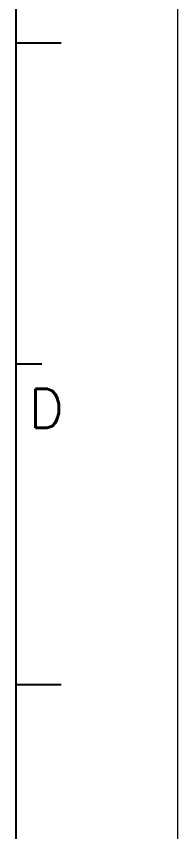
# Model space of a CAD drawing. Header units: millimetres. Extents: x 3254 to 3354, y 21 to 92.
# Drawn here: x 3350.94 to 3354.02, y 36.24 to 51.78 of the extents above; entities that cross this region are included whole.
import ezdxf

# ---------------------------------------------------------------- set-up
doc = ezdxf.new("R2010")
doc.units = ezdxf.units.MM
doc.header["$LTSCALE"] = 23.1
doc.linetypes.add('PHANTOM', pattern=[29.5, 9.5, -1.5, 3, -1.5, 3, -1.5, 9.5])
doc.layers.get('0').update_dxf_attribs({"linetype": 'CONTINUOUS'})
doc.layers.add('0PAPERF', color=2, linetype='PHANTOM', lineweight=0, plot=False)
doc.styles.add('SIMPLEX', font='simplex.shx')

msp = doc.modelspace()

# ---------------------------------------------------------------- linework, layer by layer
for p, q in [((3350.935, 22.659), (3350.935, 87.948)), ((3350.935, 51.268), (3351.791, 51.268)), ((3350.935, 45.155), (3351.424, 45.155)), ((3350.935, 39.042), (3351.791, 39.042))]:
    msp.add_line(p, q)
at = {"layer": '0PAPERF'}
msp.add_line((3354.017, 20.702), (3354.017, 91.617), dxfattribs=at)

# ---------------------------------------------------------------- texts
at = {"style": 'SIMPLEX'}
msp.add_text('D', height=0.743, dxfattribs=at).set_placement((3351.173, 43.933))

doc.saveas('drawing.dxf')
